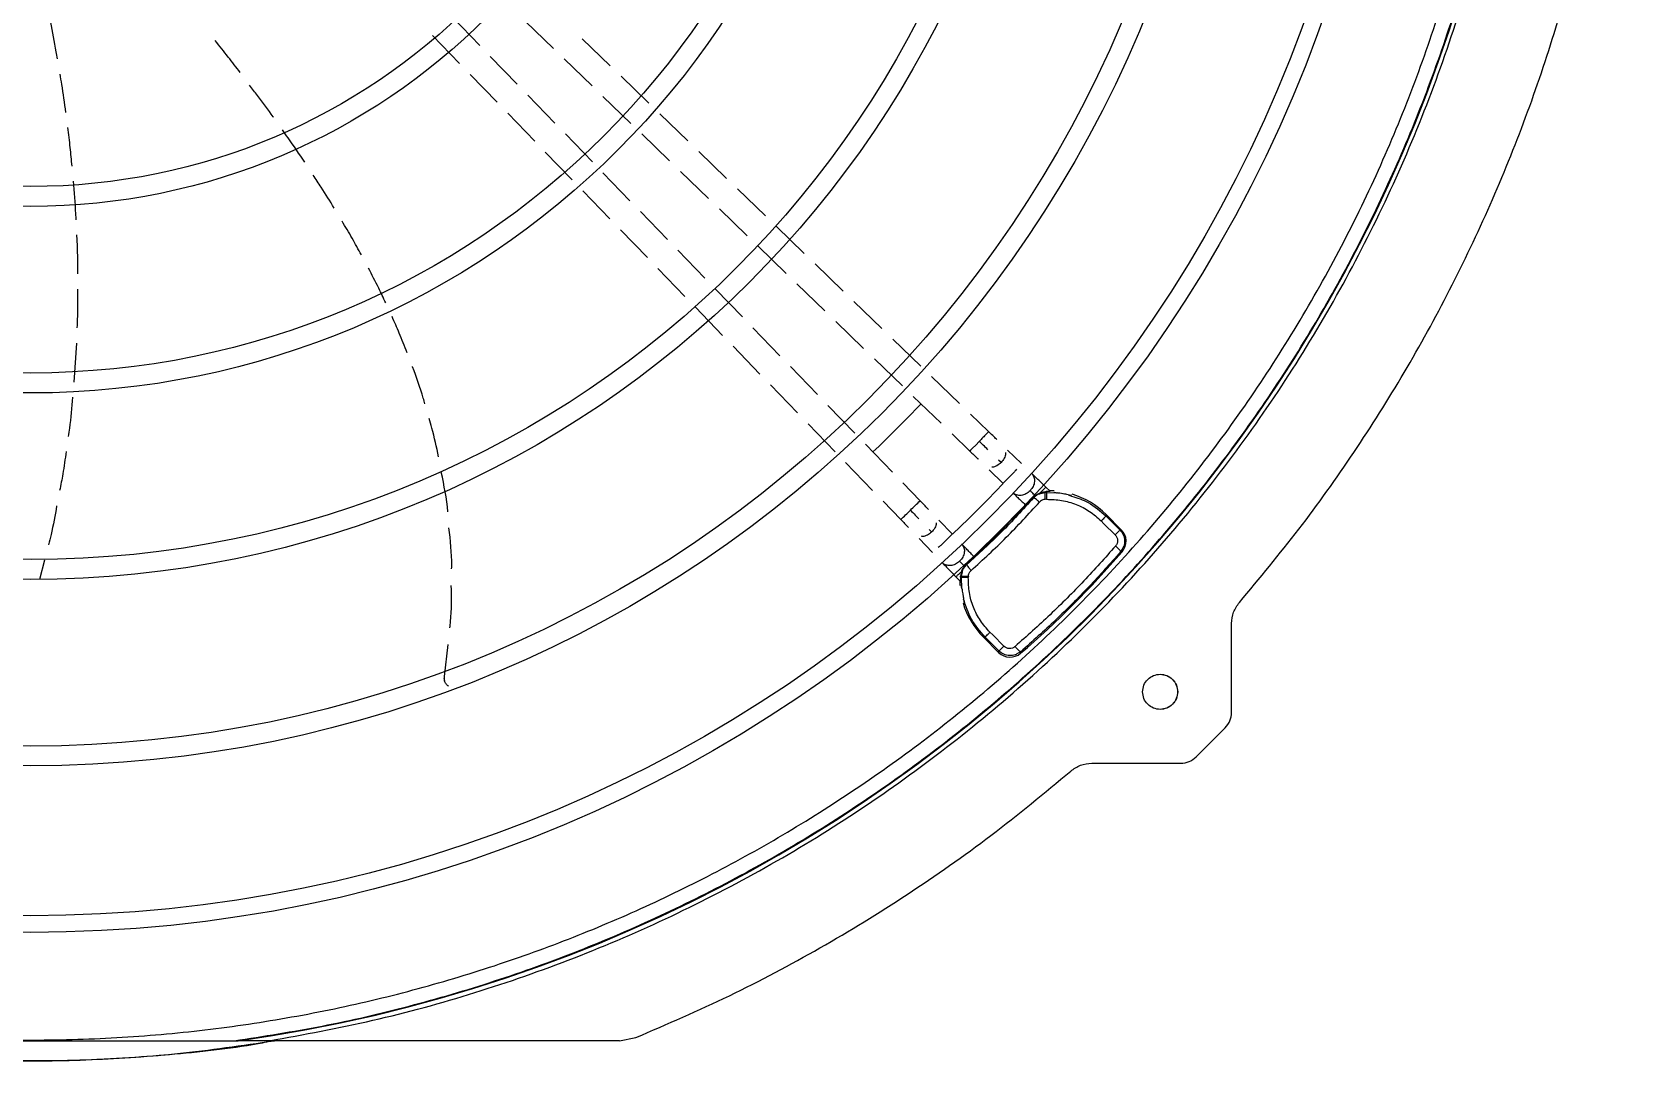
# Model space of a CAD drawing. Extents: x -24 to 296, y -58 to 147.
# Drawn here: x 146.96 to 158.59, y 26.15 to 33.66 of the extents above; entities that cross this region are included whole.
import ezdxf

# ---------------------------------------------------------------- set-up
doc = ezdxf.new("R2010")
doc.units = 0
doc.header["$MEASUREMENT"] = 0
doc.layers.get('0').update_dxf_attribs({"linetype": 'CONTINUOUS'})

msp = doc.modelspace()

# ---------------------------------------------------------------- linework, layer by layer
at = {"color": 7, "linetype": 'Continuous', "lineweight": 25}
for p, q in [((150.22694, 33.56218), (150.02986, 33.766)), ((150.55966, 33.73828), (150.76343, 33.54125)), ((149.88226, 33.63546), (150.0797, 33.43126)), ((151.17809, 33.41414), (150.97387, 33.6116)), ((150.50064, 33.27911), (150.30354, 33.48295)), ((150.8426, 33.4647), (151.04691, 33.26716)), ((150.15648, 33.35185), (150.35386, 33.14771)), ((151.46139, 33.14022), (151.25736, 33.33749)), ((150.77425, 32.99613), (150.57733, 33.19979)), ((151.12545, 33.19122), (151.32931, 32.9941)), ((150.43059, 33.06835), (150.62813, 32.86406)), ((151.74521, 32.86578), (151.54074, 33.06349)), ((151.04827, 32.71273), (150.8513, 32.91645)), ((151.40857, 32.91747), (151.61223, 32.72054)), ((150.70465, 32.78491), (150.90194, 32.58088)), ((152.02802, 32.59233), (151.8248, 32.78883)), ((151.32272, 32.42889), (151.12492, 32.63346)), ((151.69183, 32.64358), (151.89586, 32.4463)), ((150.97865, 32.50154), (151.17608, 32.29735)), ((152.31153, 32.3182), (152.10738, 32.51559)), ((151.5954, 32.14688), (151.39858, 32.35043)), ((151.97536, 32.36943), (152.17841, 32.1731)), ((151.25343, 32.21736), (151.45006, 32.014)), ((152.5949, 32.04421), (152.39093, 32.24144)), ((152.25764, 32.09649), (152.46201, 31.89888)), ((151.86957, 31.86332), (151.67199, 32.06766)), ((151.52692, 31.9345), (151.72377, 31.73092)), ((152.87853, 31.76996), (152.67433, 31.96741)), ((152.14284, 31.58069), (151.94631, 31.78395)), ((152.54111, 31.8224), (152.74446, 31.62577)), ((151.80046, 31.6516), (151.99865, 31.44663)), ((153.16127, 31.49658), (152.95715, 31.69395)), ((152.82405, 31.54883), (153.02813, 31.3515)), ((152.41747, 31.29667), (152.21956, 31.50135)), ((153.4446, 31.22263), (153.24108, 31.41941)), ((147.28321, 31.39058), (147.26507, 31.10514)), ((152.07512, 31.36754), (152.27159, 31.16434)), ((152.6902, 31.0146), (152.49323, 31.21831)), ((153.10693, 31.2753), (153.31097, 31.07801)), ((152.34832, 31.08498), (152.54629, 30.88025)), ((153.72781, 30.94879), (153.52351, 31.14633)), ((152.96397, 30.73145), (152.76719, 30.93497)), ((153.39052, 31.0011), (153.59367, 30.80467)), ((153.94011, 30.74352), (153.80726, 30.87197)), ((152.62238, 30.80155), (152.81984, 30.59733)), ((153.67309, 30.72788), (153.80323, 30.60204)), ((153.2381, 30.44795), (153.04045, 30.65236)), ((154.17975, 30.51109), (154.07868, 30.60923)), ((152.89629, 30.51827), (153.09301, 30.31481)), ((153.94451, 30.46513), (154.04687, 30.36574)), ((153.44016, 30.23897), (153.31444, 30.36899)), ((153.17006, 30.23512), (153.29864, 30.10214)), ((154.28049, 30.27652), (154.26757, 30.26418)), ((154.26757, 30.26418), (154.26795, 30.26011)), ((154.35167, 30.30499), (154.31741, 30.29768)), ((154.31849, 30.29165), (154.35217, 30.29954)), ((154.35167, 30.30499), (154.36089, 30.30568)), ((154.35217, 30.29954), (154.35167, 30.30499)), ((154.36144, 30.29984), (154.35217, 30.29954)), ((154.36329, 30.24964), (154.35385, 30.24934)), ((154.3889, 30.30841), (154.35721, 30.33905)), ((154.36089, 30.30568), (154.36144, 30.29984)), ((154.36144, 30.29984), (154.44173, 30.29695)), ((154.79779, 30.12719), (154.79705, 30.13903)), ((154.79705, 30.13903), (154.90864, 30.02744)), ((154.89804, 30.02701), (154.79779, 30.12719)), ((153.6757, 29.99458), (153.57714, 30.09696)), ((154.76197, 30.09185), (154.78206, 30.07176)), ((154.78206, 30.07176), (154.86375, 29.99015)), ((154.90864, 30.02744), (154.89804, 30.02701)), ((153.43235, 29.96353), (153.53035, 29.86173)), ((147.04947, 29.80652), (147.01277, 29.66424)), ((153.76468, 29.76071), (153.77703, 29.77363)), ((153.78127, 29.77344), (153.77703, 29.77363)), ((154.91476, 29.86711), (154.90382, 29.86658)), ((153.7019, 29.68382), (153.73262, 29.65205)), ((153.73544, 29.68024), (153.73615, 29.68947)), ((153.74154, 29.67993), (153.73544, 29.68024)), ((153.7435, 29.72378), (153.73615, 29.68947)), ((153.73615, 29.68947), (153.74184, 29.68922)), ((153.74184, 29.68922), (153.74154, 29.67993)), ((153.74442, 29.59964), (153.74154, 29.67993)), ((153.74184, 29.68922), (153.74871, 29.71842)), ((153.79216, 29.68765), (153.79185, 29.67821)), ((155.71363, 28.6935), (155.71363, 29.34311)), ((149.96931, 28.95708), (149.99498, 29.18943)), ((153.90183, 29.24381), (153.91419, 29.24359)), ((154.01342, 29.13222), (153.90183, 29.24381)), ((154.01436, 29.14334), (153.91419, 29.24359)), ((153.96975, 29.25944), (153.94965, 29.27953)), ((154.05135, 29.17775), (153.96975, 29.25944)), ((154.01342, 29.13222), (154.01436, 29.14334)), ((154.17375, 29.1261), (154.17481, 29.13757)), ((149.96878, 28.95708), (149.96931, 28.95708)), ((155.45417, 28.36882), (155.66751, 28.58216)), ((154.69322, 28.3227), (155.34283, 28.3227)), ((148.6898, 26.29725), (148.46295, 26.29725)), ((151.24651, 26.29725), (148.6898, 26.29725)), ((151.24651, 26.29725), (151.366, 26.3208))]:
    msp.add_line(p, q, dxfattribs=at)
at = {"color": 8, "linetype": 'Continuous', "lineweight": 25}
for p, q in [((154.03176, 30.51795), (154.01277, 30.53638)), ((154.51971, 30.28347), (154.54544, 30.27344)), ((154.91941, 29.89413), (154.90382, 29.86658)), ((154.17481, 29.13757), (154.14582, 29.12116))]:
    msp.add_line(p, q, dxfattribs=at)
at = {"color": 8, "linetype": 'Continuous', "lineweight": 25, "flags": 128}
msp.add_lwpolyline([(153.87187, 30.6728), (153.84567, 30.64572), (153.82342, 30.62277), (153.80852, 30.60743), (153.80323, 30.60204), (153.80323, 30.60204)], dxfattribs=at)
for centre, radius in [((146.9509, 37.08527), 9.99706), ((146.9509, 37.08465), 9.87436), ((146.9509, 37.08527), 8.78089), ((146.9509, 37.08465), 8.63615), ((146.9509, 37.08465), 7.41998), ((146.95709, 37.08475), 7.27453), ((146.9509, 37.08465), 6.05846), ((146.9509, 37.08465), 5.9131), ((146.9509, 37.08465), 4.69694), ((146.9509, 37.08465), 4.55158)]:
    msp.add_circle(centre, radius)
at = {"color": 7, "linetype": 'Continuous', "lineweight": 25}
for centre, radius, start, end in [((146.95601, 37.08465), 10.89215, 277.952419, 82.047581), ((146.95275, 37.08268), 8.93423, 313.437539, 316.623841), ((146.95625, 37.0855), 9.76894, 313.118297, 316.88199), ((149.6987, 34.34213), 6.11841, 312.506864, 317.495239), ((149.69857, 34.34228), 6.87283, 310.627711, 319.372428)]:
    msp.add_arc(centre, radius, start, end, dxfattribs=at)
at = {"color": 8, "linetype": 'Continuous', "lineweight": 25}
for centre, radius, start, end in [((142.38087, 41.57121), 15.83438, 313.946005, 314.301587), ((149.68733, 34.79244), 6.45294, 315.849598, 316.359274), ((145.95627, 37.79016), 10.63091, 313.68259, 314.213901)]:
    msp.add_arc(centre, radius, start, end, dxfattribs=at)
at = {"color": 7, "linetype": 'Continuous', "lineweight": 25}
for centre, major_axis, ratio, start_param, end_param in [((154.37974, 29.72066), (-0.01094, 0.5912), 0.99873356, 6.19922493, 6.25533158), ((154.37974, 29.72066), (-0.01094, 0.5912), 0.99873356, 5.47991309, 5.97123283), ((154.82498, 29.94396), (0.11816, 0.00449), 0.99887071, 5.53666029, 7.03005136), ((154.3202, 29.66112), (0.5912, -0.01099), 0.99873837, 3.16909386, 3.23078), ((154.3202, 29.66112), (0.5912, -0.01099), 0.99873837, 3.44852138, 3.94495007), ((154.0969, 29.21588), (0.00447, 0.11816), 0.99886585, 2.39455207, 3.88794044)]:
    msp.add_ellipse(centre, major_axis=major_axis, ratio=ratio, start_param=start_param, end_param=end_param, dxfattribs=at)
for points, knots in [([(139.12561, 29.67323), (139.26814, 29.5275), (139.55529, 29.23391), (140.02014, 28.82273), (140.51272, 28.4322), (141.03399, 28.06741), (141.58201, 27.73023), (142.15474, 27.42362), (142.74954, 27.1501), (143.36303, 26.91205), (143.9922, 26.71121), (144.63372, 26.549), (145.28398, 26.42645), (145.93927, 26.34414), (146.59598, 26.30218), (147.25067, 26.30026), (147.89923, 26.33765), (148.53823, 26.41313), (149.16451, 26.52507), (149.77584, 26.67179), (150.36975, 26.85127), (150.94704, 27.06239), (151.51144, 27.30589), (152.06615, 27.58379), (152.611, 27.89745), (153.14281, 28.24666), (153.65879, 28.63109), (154.15553, 29.04975), (154.62969, 29.50117), (155.0778, 29.98307), (155.49715, 30.4933), (155.88518, 31.0293), (156.2396, 31.58809), (156.55849, 32.16644), (156.84043, 32.76104), (157.08441, 33.36857), (157.2896, 33.98495), (157.45587, 34.60654), (157.58356, 35.2298), (157.67341, 35.85204), (157.72638, 36.47021), (157.74381, 37.08465), (157.72638, 37.69909), (157.67341, 38.31725), (157.58356, 38.93949), (157.45588, 39.56275), (157.2896, 40.18435), (157.08441, 40.80073), (156.84043, 41.40825), (156.5585, 42.00285), (156.2396, 42.58121), (155.88518, 43.14), (155.49715, 43.67599), (155.07781, 44.18622), (154.6297, 44.66812), (154.15554, 45.11955), (153.6588, 45.53821), (153.14282, 45.92265), (152.61101, 46.27184), (152.06617, 46.58551), (151.51145, 46.86342), (150.94705, 47.10692), (150.36976, 47.31803), (149.77585, 47.49751), (149.16453, 47.64423), (148.53824, 47.75618), (147.89923, 47.83165), (147.25068, 47.86905), (146.596, 47.86713), (145.93929, 47.82517), (145.28399, 47.74286), (144.63373, 47.62031), (143.99221, 47.4581), (143.36305, 47.25726), (142.74956, 47.01922), (142.15475, 46.74569), (141.58202, 46.43908), (141.034, 46.1019), (140.51273, 45.73712), (140.02015, 45.34658), (139.55529, 44.93541), (139.26814, 44.64181), (139.12561, 44.49608)], [0, 0, 0, 0, 0.01189592, 0.02396584, 0.03619649, 0.04857359, 0.06108194, 0.07373471, 0.0864717, 0.09927432, 0.11212355, 0.12500004, 0.13787625, 0.15072533, 0.16352795, 0.17626509, 0.18891813, 0.20142621, 0.21380317, 0.22603385, 0.23810393, 0.25000004, 0.2618959, 0.27396585, 0.28619652, 0.29857361, 0.31108196, 0.32373474, 0.33647171, 0.34927432, 0.36212355, 0.37500004, 0.38787624, 0.40072531, 0.41352793, 0.42626506, 0.4389181, 0.45142619, 0.46380314, 0.47603381, 0.48810388, 0.50000001, 0.51189586, 0.52396581, 0.53619649, 0.54857357, 0.56108191, 0.57373469, 0.58647168, 0.59927428, 0.6121235, 0.62499999, 0.63787621, 0.65072529, 0.66352791, 0.67626502, 0.68891805, 0.70142614, 0.71380312, 0.72603376, 0.73810387, 0.74999998, 0.76189582, 0.77396578, 0.78619645, 0.79857355, 0.81108188, 0.82373468, 0.83647168, 0.84927427, 0.86212351, 0.87499998, 0.88787621, 0.90072531, 0.91352792, 0.92626504, 0.93891808, 0.95142617, 0.96380314, 0.97603381, 0.98810396, 1, 1, 1, 1]), ([(148.43459, 26.29726), (148.64902, 26.33043), (149.07787, 26.39676), (149.71216, 26.54477), (150.33698, 26.72766), (150.94963, 26.94829), (151.54804, 27.20492), (152.13004, 27.49689), (152.69356, 27.8231), (153.23658, 28.18239), (153.75717, 28.57348), (154.25347, 28.99497), (154.72371, 29.44536), (155.1662, 29.92303), (155.57936, 30.42629), (155.96172, 30.95332), (156.31191, 31.50226), (156.62869, 32.07114), (156.91091, 32.65793), (157.15758, 33.26052), (157.36781, 33.87678), (157.54085, 34.50449), (157.67608, 35.14143), (157.77302, 35.7853), (157.83133, 36.43381), (157.85078, 37.08465), (157.83132, 37.73549), (157.77302, 38.384), (157.67608, 39.02787), (157.54085, 39.6648), (157.36781, 40.29252), (157.15759, 40.90878), (156.91092, 41.51137), (156.62869, 42.09816), (156.31192, 42.66704), (155.96173, 43.21598), (155.57937, 43.74301), (155.1662, 44.24627), (154.72372, 44.72394), (154.25348, 45.17433), (153.75718, 45.59582), (153.23659, 45.98691), (152.69357, 46.3462), (152.13005, 46.67241), (151.54805, 46.96439), (150.94964, 47.22102), (150.33699, 47.44164), (149.71217, 47.62453), (149.07788, 47.77254), (148.64903, 47.83888), (148.4346, 47.87205)], [0, 0, 0, 0, 0.02083334, 0.04166665, 0.06250003, 0.08333335, 0.10416665, 0.125, 0.1458333, 0.16666668, 0.18749997, 0.20833336, 0.22916668, 0.25000001, 0.27083332, 0.29166664, 0.31250001, 0.33333334, 0.35416664, 0.37499996, 0.39583334, 0.41666666, 0.43749998, 0.4583333, 0.47916665, 0.5, 0.5208333, 0.54166664, 0.5625, 0.58333332, 0.60416664, 0.62499998, 0.64583333, 0.66666665, 0.68749999, 0.70833331, 0.72916664, 0.74999997, 0.77083333, 0.79166666, 0.81249999, 0.83333331, 0.85416669, 0.875, 0.89583335, 0.91666666, 0.9375, 0.95833334, 0.97916668, 1, 1, 1, 1]), ([(148.6898, 26.29725), (148.94266, 26.3433), (149.44838, 26.43539), (150.19221, 26.64089), (150.92055, 26.8945), (151.62897, 27.19985), (152.31416, 27.5541), (152.97266, 27.95585), (153.6012, 28.40299), (154.19666, 28.89335), (154.75607, 29.42445), (155.27665, 29.99367), (155.75581, 30.59817), (156.19117, 31.23494), (156.58055, 31.90082), (156.92202, 32.59249), (157.21388, 33.30652), (157.45469, 34.03934), (157.64324, 34.78731), (157.77858, 35.54672), (157.86007, 36.31377), (157.88727, 37.08466), (157.86006, 37.85556), (157.77858, 38.62261), (157.64323, 39.38201), (157.45468, 40.12999), (157.21388, 40.86281), (156.92201, 41.57683), (156.58054, 42.2685), (156.19115, 42.93438), (155.7558, 43.57116), (155.27664, 44.17565), (154.75606, 44.74487), (154.19665, 45.27598), (153.60119, 45.76632), (152.97264, 46.21347), (152.31414, 46.61522), (151.62895, 46.96947), (150.92053, 47.27481), (150.19219, 47.52842), (149.44836, 47.73393), (148.94264, 47.82601), (148.68978, 47.87206)], [0, 0, 0, 0, 0.02500002, 0.05000002, 0.07500002, 0.10000003, 0.12499999, 0.15000004, 0.17499999, 0.20000003, 0.22500003, 0.25, 0.27500001, 0.30000002, 0.325, 0.35000002, 0.375, 0.4, 0.42500002, 0.45000001, 0.47500003, 0.50000003, 0.52499999, 0.55000001, 0.57500001, 0.6, 0.62500003, 0.65, 0.67500002, 0.70000003, 0.72500002, 0.75000002, 0.77499999, 0.80000001, 0.825, 0.85000003, 0.87500003, 0.89999998, 0.92500001, 0.95, 0.975, 1, 1, 1, 1]), ([(155.77077, 29.49715), (155.91754, 29.67376), (156.21107, 30.02697), (156.61064, 30.58866), (156.97858, 31.17119), (157.31079, 31.77496), (157.60685, 32.3972), (157.86554, 33.0359), (158.08599, 33.68878), (158.26741, 34.35357), (158.40919, 35.02792), (158.51081, 35.70948), (158.57193, 36.39586), (158.59233, 37.08465), (158.57193, 37.77345), (158.51081, 38.45983), (158.40919, 39.14139), (158.26741, 39.81574), (158.08599, 40.48053), (157.86554, 41.13341), (157.60685, 41.77211), (157.31079, 42.39435), (156.97858, 42.99812), (156.61064, 43.58065), (156.21107, 44.14233), (155.91754, 44.49555), (155.77077, 44.67216)], [0, 0, 0, 0, 0.04166672, 0.08333338, 0.12500007, 0.16666672, 0.20833335, 0.25000008, 0.29166671, 0.33333336, 0.37500001, 0.41666672, 0.45833338, 0.50000004, 0.54166669, 0.58333335, 0.62499999, 0.66666668, 0.70833333, 0.74999999, 0.79166669, 0.83333335, 0.87499997, 0.91666669, 0.95833332, 1, 1, 1, 1]), ([(147.08946, 33.74553), (147.0905, 33.74064), (147.10622, 33.66696), (147.12411, 33.5736), (147.13943, 33.48201), (147.14232, 33.46472)], [0, 0, 0, 0, 0.05447578, 0.82148954, 1, 1, 1, 1]), ([(148.47804, 33.36491), (148.44899, 33.40276), (148.38899, 33.48092), (148.32787, 33.55821), (148.29634, 33.59807)], [0, 0, 0, 0, 0.48416948, 1, 1, 1, 1]), ([(147.16095, 33.35428), (147.16532, 33.3289), (147.18093, 33.23822), (147.19401, 33.14275), (147.20343, 33.074)], [0, 0, 0, 0, 0.27992058, 1, 1, 1, 1]), ([(148.72047, 33.03929), (148.71992, 33.04006), (148.68232, 33.09295), (148.62454, 33.17112), (148.56649, 33.24787), (148.547, 33.27364)], [0, 0, 0, 0, 0.00977442, 0.66748489, 1, 1, 1, 1]), ([(147.21746, 32.96396), (147.22371, 32.91525), (147.23554, 32.82292), (147.24435, 32.72741), (147.24851, 32.6823)], [0, 0, 0, 0, 0.5276329, 1, 1, 1, 1]), ([(148.95008, 32.71002), (148.90961, 32.76989), (148.8558, 32.84952), (148.79993, 32.92769), (148.78607, 32.94708)], [0, 0, 0, 0, 0.75189874, 1, 1, 1, 1]), ([(147.25899, 32.5725), (147.26554, 32.49316), (147.27332, 32.39903), (147.27777, 32.3036), (147.27847, 32.28862)], [0, 0, 0, 0, 0.8430023, 1, 1, 1, 1]), ([(149.16456, 32.37537), (149.13343, 32.42616), (149.08359, 32.50748), (149.03098, 32.58701), (149.01124, 32.61687)], [0, 0, 0, 0, 0.62458899, 1, 1, 1, 1]), ([(149.36222, 32.03341), (149.34016, 32.0741), (149.29495, 32.15751), (149.2463, 32.23896), (149.22138, 32.28068)], [0, 0, 0, 0, 0.48783985, 1, 1, 1, 1]), ([(147.28378, 32.17915), (147.28452, 32.16438), (147.28881, 32.07802), (147.29162, 31.9834), (147.29157, 31.90365), (147.29156, 31.89597)], [0, 0, 0, 0, 0.15715941, 0.91876163, 1, 1, 1, 1]), ([(149.54012, 31.68357), (149.52325, 31.7196), (149.48318, 31.80517), (149.4393, 31.88885), (149.4139, 31.9373)], [0, 0, 0, 0, 0.42108076, 1, 1, 1, 1]), ([(147.29159, 31.78476), (147.29183, 31.74657), (147.29243, 31.65191), (147.28881, 31.55731), (147.28665, 31.50086)], [0, 0, 0, 0, 0.40333981, 1, 1, 1, 1]), ([(149.69577, 31.31999), (149.67745, 31.36793), (149.64347, 31.45679), (149.60438, 31.54353), (149.58637, 31.58347)], [0, 0, 0, 0, 0.53950514, 1, 1, 1, 1]), ([(149.82628, 30.9462), (149.82234, 30.95998), (149.79629, 31.05131), (149.76592, 31.14223), (149.73604, 31.21789), (149.73582, 31.21845)], [0, 0, 0, 0, 0.14993325, 0.99363261, 1, 1, 1, 1]), ([(147.25455, 30.99488), (147.24809, 30.91933), (147.23991, 30.82366), (147.22593, 30.72885), (147.22299, 30.70891)], [0, 0, 0, 0, 0.78959581, 1, 1, 1, 1]), ([(149.92653, 30.56025), (149.91126, 30.63052), (149.89091, 30.7242), (149.86381, 30.81627), (149.85704, 30.83928)], [0, 0, 0, 0, 0.75002041, 1, 1, 1, 1]), ([(153.99995, 30.68561), (153.99925, 30.68629), (153.99031, 30.69495), (153.96984, 30.71476), (153.94999, 30.73396), (153.94007, 30.74356)], [0, 0, 0, 0, 0.04042727, 0.52004872, 1, 1, 1, 1]), ([(147.20724, 30.59884), (147.20021, 30.54408), (147.18791, 30.44834), (147.16844, 30.35401), (147.1601, 30.31364)], [0, 0, 0, 0, 0.57203343, 1, 1, 1, 1]), ([(153.80323, 30.60204), (153.81315, 30.59245), (153.83298, 30.57328), (153.85419, 30.55274), (153.86382, 30.54341), (153.86527, 30.542)], [0, 0, 0, 0, 0.45955348, 0.91864064, 1, 1, 1, 1]), ([(153.93554, 30.6112), (153.92388, 30.62248), (153.90306, 30.64264), (153.8814, 30.66358), (153.87187, 30.6728)], [0, 0, 0, 0, 0.55959472, 1, 1, 1, 1]), ([(154.14357, 30.46926), (154.14, 30.46497), (154.13166, 30.45495), (154.12143, 30.44326), (154.11557, 30.43658)], [0, 0, 0, 0, 0.42766619, 1, 1, 1, 1]), ([(149.99323, 30.15866), (149.99322, 30.15873), (149.98628, 30.25571), (149.96607, 30.35147), (149.94588, 30.44716)], [0, 0, 0, 0, 0.00072988, 1, 1, 1, 1]), ([(154.11557, 30.43658), (154.10976, 30.43076), (154.09955, 30.42055), (154.09082, 30.41206), (154.08706, 30.4084)], [0, 0, 0, 0, 0.56927563, 1, 1, 1, 1]), ([(154.35721, 30.33905), (154.34722, 30.34871), (154.32725, 30.36802), (154.29909, 30.39528), (154.27375, 30.41983), (154.26096, 30.43224), (154.25456, 30.43845)], [0, 0, 0, 0, 0.25017208, 0.50011475, 0.74998553, 1, 1, 1, 1]), ([(153.50116, 30.17583), (153.49947, 30.17758), (153.48986, 30.18754), (153.46899, 30.20914), (153.44977, 30.22903), (153.44016, 30.23897)], [0, 0, 0, 0, 0.09629337, 0.54799298, 1, 1, 1, 1]), ([(154.26795, 30.26011), (154.19048, 30.17537), (154.03554, 30.00589), (153.86603, 29.85092), (153.78127, 29.77344)], [0, 0, 0, 0, 0.50000174, 1, 1, 1, 1]), ([(154.11742, 30.29723), (154.12339, 30.29144), (154.13532, 30.27986), (154.15866, 30.25725), (154.18459, 30.23214), (154.20317, 30.21417), (154.21246, 30.20519)], [0, 0, 0, 0, 0.25012281, 0.50000057, 0.74998294, 1, 1, 1, 1]), ([(154.21132, 30.20727), (154.21142, 30.20711), (154.21168, 30.20672), (154.21633, 30.21072), (154.22464, 30.21866), (154.23676, 30.231), (154.2514, 30.24645), (154.2622, 30.25828), (154.26758, 30.26418)], [0, 0, 0, 0, 0.11173622, 0.27354644, 0.4507769, 0.63775233, 0.81954481, 1, 1, 1, 1]), ([(154.28049, 30.27652), (154.27228, 30.28447), (154.25761, 30.29867), (154.24768, 30.30831), (154.2433, 30.31255)], [0, 0, 0, 0, 0.55979484, 1, 1, 1, 1]), ([(154.31108, 30.22927), (154.30598, 30.23361), (154.29545, 30.24257), (154.28165, 30.25306), (154.27144, 30.25974), (154.26908, 30.25999), (154.26795, 30.26011)], [0, 0, 0, 0, 0.24189375, 0.50003536, 0.75816415, 1, 1, 1, 1]), ([(154.28049, 30.27652), (154.28601, 30.28069), (154.29779, 30.28958), (154.3106, 30.29487), (154.31741, 30.29768)], [0, 0, 0, 0, 0.46912734, 1, 1, 1, 1]), ([(154.35385, 30.24934), (154.34984, 30.24898), (154.34175, 30.24824), (154.33028, 30.24395), (154.31964, 30.23786), (154.31392, 30.23212), (154.31108, 30.22927)], [0, 0, 0, 0, 0.24780677, 0.49940517, 0.75117, 1, 1, 1, 1]), ([(154.35385, 30.24934), (154.35364, 30.25592), (154.35322, 30.26908), (154.35269, 30.2851), (154.3523, 30.2965), (154.35221, 30.29853), (154.35217, 30.29954)], [0, 0, 0, 0, 0.25000515, 0.50000345, 0.75000652, 1, 1, 1, 1]), ([(154.38796, 30.30902), (154.38811, 30.30896), (154.38889, 30.30864), (154.38705, 30.3081), (154.38036, 30.30715), (154.36893, 30.30629), (154.36089, 30.30568)], [0, 0, 0, 0, 0.05444134, 0.26679283, 0.48473064, 1, 1, 1, 1]), ([(154.36144, 30.29984), (154.3615, 30.29883), (154.36161, 30.2968), (154.36205, 30.2854), (154.36262, 30.26938), (154.36306, 30.25622), (154.36329, 30.24964)], [0, 0, 0, 0, 0.25000525, 0.49999534, 0.74999478, 1, 1, 1, 1]), ([(154.36329, 30.24964), (154.4001, 30.24866), (154.47373, 30.2467), (154.58019, 30.21513), (154.67943, 30.16529), (154.73446, 30.11633), (154.76197, 30.09185)], [0, 0, 0, 0, 0.24999331, 0.49999248, 0.74999467, 1, 1, 1, 1]), ([(154.41624, 30.30126), (154.41657, 30.30098), (154.41722, 30.30043), (154.4249, 30.29922), (154.43374, 30.29804), (154.43996, 30.29719), (154.44173, 30.29695)], [0, 0, 0, 0, 0.28746918, 0.57419112, 0.87831567, 1, 1, 1, 1]), ([(154.51971, 30.28347), (154.5143, 30.28443), (154.50303, 30.28643), (154.48966, 30.28836), (154.47549, 30.29074), (154.46067, 30.29368), (154.448, 30.29587), (154.44173, 30.29695)], [0, 0, 0, 0, 0.22403676, 0.4664933, 0.48175145, 0.7432779, 1, 1, 1, 1]), ([(154.51971, 30.28347), (154.5247, 30.28242), (154.53468, 30.28031), (154.54294, 30.27873), (154.54417, 30.27891), (154.54467, 30.27899)], [0, 0, 0, 0, 0.37193442, 0.74511645, 1, 1, 1, 1]), ([(154.54544, 30.27344), (154.58695, 30.26), (154.68123, 30.22947), (154.75596, 30.16389), (154.79779, 30.12719)], [0, 0, 0, 0, 0.44028918, 1, 1, 1, 1]), ([(147.13842, 30.20258), (147.12626, 30.13209), (147.10972, 30.03629), (147.08478, 29.94264), (147.07819, 29.9179)], [0, 0, 0, 0, 0.73577068, 1, 1, 1, 1]), ([(153.36962, 30.17055), (153.38135, 30.15841), (153.40231, 30.13674), (153.42236, 30.11598), (153.43118, 30.10685)], [0, 0, 0, 0, 0.56004536, 1, 1, 1, 1]), ([(153.81223, 29.73043), (153.89915, 29.80981), (154.07299, 29.96857), (154.23172, 30.14237), (154.31108, 30.22927)], [0, 0, 0, 0, 0.49999826, 1, 1, 1, 1]), ([(154.79779, 30.12719), (154.79711, 30.12656), (154.79575, 30.12532), (154.78763, 30.11734), (154.77614, 30.10597), (154.76669, 30.09656), (154.76197, 30.09185)], [0, 0, 0, 0, 0.25000529, 0.50000003, 0.750004, 1, 1, 1, 1]), ([(150.02118, 29.74209), (150.02137, 29.75006), (150.02372, 29.84986), (150.01226, 29.94963), (150.00171, 30.04144)], [0, 0, 0, 0, 0.07987082, 1, 1, 1, 1]), ([(153.29864, 30.10214), (153.30822, 30.09223), (153.32736, 30.07243), (153.3469, 30.05219), (153.35534, 30.04346), (153.35581, 30.04297)], [0, 0, 0, 0, 0.48577429, 0.97107325, 1, 1, 1, 1]), ([(154.89804, 30.02701), (154.89754, 30.02621), (154.89654, 30.02461), (154.88889, 30.01616), (154.87776, 30.00442), (154.86842, 29.99491), (154.86375, 29.99015)], [0, 0, 0, 0, 0.25000323, 0.49999178, 0.74999887, 1, 1, 1, 1]), ([(154.89804, 30.02701), (154.90733, 30.01549), (154.92596, 29.99238), (154.93427, 29.94913), (154.932, 29.9143), (154.92201, 29.8983), (154.91941, 29.89413)], [0, 0, 0, 0, 0.30374926, 0.60898835, 0.89811812, 1, 1, 1, 1]), ([(153.60524, 29.92624), (153.59855, 29.92039), (153.58686, 29.91015), (153.57682, 29.90179), (153.57253, 29.89822)], [0, 0, 0, 0, 0.57226523, 1, 1, 1, 1]), ([(153.63339, 29.95472), (153.62973, 29.95096), (153.62125, 29.94225), (153.61104, 29.93204), (153.60524, 29.92624)], [0, 0, 0, 0, 0.43208924, 1, 1, 1, 1]), ([(153.83582, 29.82852), (153.82685, 29.83779), (153.80893, 29.85633), (153.78393, 29.88222), (153.76145, 29.90553), (153.74996, 29.91745), (153.74422, 29.92341)], [0, 0, 0, 0, 0.25014044, 0.50015301, 0.74999641, 1, 1, 1, 1]), ([(154.86651, 29.90875), (154.79017, 29.82309), (154.63695, 29.65117), (154.39078, 29.40502), (154.21863, 29.25155), (154.13276, 29.175)], [0, 0, 0, 0, 0.33231799, 0.66694553, 1, 1, 1, 1]), ([(154.86374, 29.99015), (154.86441, 29.98946), (154.86702, 29.98678), (154.87162, 29.98084), (154.87838, 29.96856), (154.88263, 29.95003), (154.87927, 29.92724), (154.87077, 29.91493), (154.86651, 29.90875)], [0, 0, 0, 0, 0.03219134, 0.12542244, 0.25076508, 0.49987172, 0.74928494, 1, 1, 1, 1]), ([(154.90382, 29.86658), (154.90368, 29.8679), (154.9034, 29.87065), (154.89526, 29.88094), (154.88246, 29.89432), (154.8717, 29.90406), (154.86651, 29.90875)], [0, 0, 0, 0, 0.24107498, 0.49981908, 0.7586658, 1, 1, 1, 1]), ([(153.60239, 29.7869), (153.60861, 29.78045), (153.62103, 29.76755), (153.64561, 29.74208), (153.67291, 29.71381), (153.69226, 29.69379), (153.70194, 29.68378)], [0, 0, 0, 0, 0.25012618, 0.50004555, 0.74994553, 1, 1, 1, 1]), ([(153.72873, 29.79797), (153.73428, 29.7922), (153.74424, 29.78187), (153.75842, 29.76719), (153.76468, 29.76071)], [0, 0, 0, 0, 0.55832762, 1, 1, 1, 1]), ([(153.77703, 29.77363), (153.78291, 29.779), (153.79474, 29.78978), (153.81001, 29.80426), (153.82236, 29.81638), (153.83056, 29.82495), (153.83451, 29.82957), (153.83387, 29.82959), (153.83366, 29.8296)], [0, 0, 0, 0, 0.18091213, 0.36316203, 0.5452202, 0.72826249, 0.90957077, 1, 1, 1, 1]), ([(153.78127, 29.77344), (153.7814, 29.77231), (153.78169, 29.76998), (153.78841, 29.75981), (153.79893, 29.74605), (153.80789, 29.73552), (153.81223, 29.73043)], [0, 0, 0, 0, 0.24185407, 0.49998639, 0.75812741, 1, 1, 1, 1]), ([(154.90382, 29.86658), (154.82773, 29.7813), (154.6754, 29.6106), (154.43086, 29.36606), (154.26011, 29.21368), (154.17481, 29.13757)], [0, 0, 0, 0, 0.33313451, 0.66686549, 1, 1, 1, 1]), ([(153.73544, 29.68024), (153.73481, 29.67218), (153.73393, 29.66073), (153.73293, 29.65398), (153.73236, 29.65211), (153.73202, 29.65289), (153.73195, 29.65306)], [0, 0, 0, 0, 0.51288806, 0.7297074, 0.94127034, 1, 1, 1, 1]), ([(153.79185, 29.67821), (153.78527, 29.67843), (153.7721, 29.67887), (153.75606, 29.67941), (153.74462, 29.6798), (153.74257, 29.67988), (153.74154, 29.67993)], [0, 0, 0, 0, 0.24999916, 0.4999941, 0.75000687, 1, 1, 1, 1]), ([(153.74184, 29.68922), (153.74287, 29.68919), (153.74492, 29.68913), (153.75636, 29.68878), (153.77241, 29.68827), (153.78558, 29.68786), (153.79216, 29.68765)], [0, 0, 0, 0, 0.25000933, 0.50000468, 0.75001273, 1, 1, 1, 1]), ([(153.7435, 29.72378), (153.74632, 29.73059), (153.75162, 29.74341), (153.76051, 29.75519), (153.76468, 29.76071)], [0, 0, 0, 0, 0.53088575, 1, 1, 1, 1]), ([(153.94965, 29.27953), (153.92517, 29.30704), (153.87621, 29.36207), (153.82636, 29.4613), (153.79479, 29.56777), (153.79283, 29.6414), (153.79185, 29.67821)], [0, 0, 0, 0, 0.2500021, 0.49999957, 0.75000041, 1, 1, 1, 1]), ([(153.79216, 29.68765), (153.79252, 29.69166), (153.79326, 29.69975), (153.79755, 29.71123), (153.80365, 29.72186), (153.80938, 29.72758), (153.81223, 29.73043)], [0, 0, 0, 0, 0.24784927, 0.4994389, 0.75119496, 1, 1, 1, 1]), ([(150.00861, 29.31281), (150.01034, 29.32764), (150.02229, 29.42969), (150.0204, 29.53303), (150.01878, 29.62136)], [0, 0, 0, 0, 0.14537869, 1, 1, 1, 1]), ([(153.74442, 29.59964), (153.74372, 29.6048), (153.74243, 29.6143), (153.741, 29.62372), (153.74036, 29.62459), (153.74003, 29.62504)], [0, 0, 0, 0, 0.36681539, 0.67605272, 1, 1, 1, 1]), ([(153.74443, 29.59964), (153.74552, 29.59338), (153.74772, 29.58073), (153.75067, 29.56591), (153.75205, 29.55763), (153.75264, 29.55409), (153.7537, 29.54748), (153.75544, 29.5356), (153.75695, 29.52708), (153.75791, 29.52167)], [0, 0, 0, 0, 0.25661028, 0.51806095, 0.53325305, 0.55987764, 0.6474537, 0.77620281, 1, 1, 1, 1]), ([(153.91419, 29.24359), (153.8778, 29.28559), (153.80668, 29.36767), (153.77391, 29.47114), (153.75791, 29.52167)], [0, 0, 0, 0, 0.51171563, 1, 1, 1, 1]), ([(153.76229, 29.49661), (153.76236, 29.4974), (153.76251, 29.49899), (153.76074, 29.50811), (153.75885, 29.51712), (153.75791, 29.52167)], [0, 0, 0, 0, 0.33193936, 0.66326982, 1, 1, 1, 1]), ([(155.71363, 29.34311), (155.71624, 29.37135), (155.72146, 29.42783), (155.75434, 29.47404), (155.77077, 29.49715)], [0, 0, 0, 0, 0.49999891, 1, 1, 1, 1]), ([(153.9142, 29.24359), (153.91483, 29.24428), (153.91611, 29.24567), (153.92412, 29.25383), (153.93553, 29.26535), (153.94494, 29.2748), (153.94965, 29.27953)], [0, 0, 0, 0, 0.25000204, 0.49999766, 0.75003259, 1, 1, 1, 1]), ([(154.01436, 29.14334), (154.01518, 29.14385), (154.01681, 29.14488), (154.0253, 29.15257), (154.03707, 29.16372), (154.04659, 29.17308), (154.05135, 29.17775)], [0, 0, 0, 0, 0.24999913, 0.50000179, 0.74999083, 1, 1, 1, 1]), ([(154.14582, 29.12116), (154.14211, 29.11886), (154.12655, 29.10923), (154.09223, 29.10715), (154.049, 29.1154), (154.02589, 29.13404), (154.01436, 29.14334)], [0, 0, 0, 0, 0.09153636, 0.38398445, 0.69274822, 1, 1, 1, 1]), ([(154.13276, 29.175), (154.12659, 29.17074), (154.11427, 29.16224), (154.09145, 29.15887), (154.07026, 29.16374), (154.0574, 29.17189), (154.05205, 29.17708), (154.05135, 29.17775)], [0, 0, 0, 0, 0.25092605, 0.50051545, 0.74980489, 0.96748966, 1, 1, 1, 1]), ([(154.17481, 29.13757), (154.1735, 29.13772), (154.17078, 29.13803), (154.16053, 29.14623), (154.14717, 29.15905), (154.13745, 29.16981), (154.13276, 29.175)], [0, 0, 0, 0, 0.24124631, 0.50005604, 0.75884618, 1, 1, 1, 1]), ([(149.99822, 28.88644), (149.9967, 28.88722), (149.98783, 28.89178), (149.97587, 28.90649), (149.96653, 28.93073), (149.968, 28.94797), (149.96878, 28.95708)], [0, 0, 0, 0, 0.06312289, 0.36614603, 0.66494162, 1, 1, 1, 1]), ([(149.99854, 28.88656), (149.99707, 28.88732), (149.98827, 28.89186), (149.97638, 28.90653), (149.96706, 28.93076), (149.96853, 28.94798), (149.96931, 28.95708)], [0, 0, 0, 0, 0.06106089, 0.36475521, 0.66423441, 1, 1, 1, 1]), ([(155.06385, 28.84436), (155.06578, 28.86112), (155.06963, 28.89466), (155.09926, 28.93731), (155.14161, 28.96581), (155.19198, 28.97582), (155.24235, 28.96581), (155.28469, 28.93731), (155.31433, 28.89466), (155.31818, 28.86112), (155.3201, 28.84436)], [0, 0, 0, 0, 0.12499913, 0.24999634, 0.37500168, 0.50000081, 0.62499994, 0.7500004, 0.87500087, 1, 1, 1, 1]), ([(155.1912, 28.97248), (155.20799, 28.97055), (155.24156, 28.9667), (155.28391, 28.93707), (155.31354, 28.89472), (155.3174, 28.86114), (155.31932, 28.84436)], [0, 0, 0, 0, 0.24999867, 0.5, 0.75000133, 1, 1, 1, 1]), ([(155.3201, 28.84436), (155.31818, 28.82759), (155.31433, 28.79405), (155.2847, 28.7514), (155.24234, 28.7229), (155.19198, 28.71289), (155.14161, 28.7229), (155.09926, 28.7514), (155.06963, 28.79405), (155.06578, 28.82759), (155.06385, 28.84436)], [0, 0, 0, 0, 0.12500398, 0.25000353, 0.37499983, 0.49999919, 0.62499856, 0.74999973, 0.87499602, 1, 1, 1, 1]), ([(155.31932, 28.84436), (155.3174, 28.82757), (155.31354, 28.79399), (155.28391, 28.75164), (155.24156, 28.72201), (155.20799, 28.71816), (155.1912, 28.71623)], [0, 0, 0, 0, 0.25000835, 0.50000787, 0.75000087, 1, 1, 1, 1]), ([(155.66751, 28.58216), (155.68066, 28.59845), (155.70697, 28.63104), (155.71141, 28.67268), (155.71363, 28.6935)], [0, 0, 0, 0, 0.49999369, 1, 1, 1, 1]), ([(151.366, 26.3208), (151.59479, 26.41964), (152.05236, 26.61732), (152.71294, 26.96876), (153.35044, 27.35947), (153.96343, 27.78856), (154.34727, 28.10656), (154.53918, 28.26556)], [0, 0, 0, 0, 0.1999999, 0.39999985, 0.59999953, 0.79999972, 1, 1, 1, 1]), ([(154.53918, 28.26556), (154.56229, 28.28199), (154.60851, 28.31487), (154.66498, 28.32009), (154.69322, 28.3227)], [0, 0, 0, 0, 0.49999898, 1, 1, 1, 1]), ([(155.34283, 28.3227), (155.36365, 28.32492), (155.40529, 28.32936), (155.43788, 28.35567), (155.45417, 28.36882)], [0, 0, 0, 0, 0.50001348, 1, 1, 1, 1]), ([(145.17435, 26.29725), (145.40985, 26.26303), (145.88084, 26.19458), (146.59395, 26.1504), (147.30789, 26.1504), (148.021, 26.19458), (148.49199, 26.26303), (148.72749, 26.29725)], [0, 0, 0, 0, 0.20000003, 0.4, 0.6, 0.79999997, 1, 1, 1, 1]), ([(145.23445, 26.28965), (145.27592, 26.28209), (145.53132, 26.23555), (146.00663, 26.18744), (146.65774, 26.14806), (147.31065, 26.14992), (147.96143, 26.19379), (148.41626, 26.24136), (148.65131, 26.28523), (148.67263, 26.28921)], [0, 0, 0, 0, 0.03662794, 0.22553482, 0.41444161, 0.60334842, 0.79225505, 0.98116195, 1, 1, 1, 1]), ([(145.47756, 26.29725), (145.51932, 26.29725), (145.61524, 26.29725), (145.78168, 26.29725), (145.93973, 26.29725), (146.08028, 26.29725), (146.19392, 26.29725), (146.3188, 26.29725), (146.45862, 26.29725), (146.61205, 26.29725), (146.78768, 26.29725), (146.96662, 26.29725), (147.13475, 26.29725), (147.28111, 26.29725), (147.4107, 26.29725), (147.53388, 26.29725), (147.64543, 26.29725), (147.75014, 26.29725), (147.84628, 26.29725), (147.97691, 26.29725), (148.13139, 26.29725), (148.29795, 26.29725), (148.39383, 26.29725), (148.43459, 26.29725)], [0, 0, 0, 0, 0.04319606, 0.09922624, 0.16874904, 0.20342818, 0.24150389, 0.28375478, 0.32978961, 0.38297483, 0.43900081, 0.507486, 0.56402989, 0.60911889, 0.65557383, 0.69514671, 0.73376385, 0.76844518, 0.80111685, 0.83108344, 0.900692, 0.95778928, 1, 1, 1, 1]), ([(148.43459, 26.29725), (148.44149, 26.29725), (148.45077, 26.29725), (148.45965, 26.29725), (148.46233, 26.29725), (148.46276, 26.29725), (148.46295, 26.29725)], [0, 0, 0, 0, 0.63346325, 0.85052573, 0.931193, 1, 1, 1, 1])]:
    msp.add_open_spline(points, degree=3, knots=knots, dxfattribs=at)
at = {"color": 8, "linetype": 'Continuous', "lineweight": 25}
for points, knots in [([(153.94004, 30.74354), (153.93905, 30.74248), (153.93705, 30.74035), (153.92132, 30.724), (153.89875, 30.70062), (153.88083, 30.68207), (153.87187, 30.6728)], [0, 0, 0, 0, 0.24927352, 0.49951688, 0.74976125, 1, 1, 1, 1]), ([(154.06257, 30.59115), (154.0629, 30.58884), (154.06483, 30.57553), (154.05538, 30.54803), (154.03964, 30.52798), (154.03176, 30.51795)], [0, 0, 0, 0, 0.09475033, 0.54737631, 1, 1, 1, 1]), ([(154.03176, 30.51795), (154.02202, 30.50979), (154.00252, 30.49346), (153.97648, 30.4831), (153.96417, 30.48428), (153.96297, 30.4844)], [0, 0, 0, 0, 0.47424461, 0.9484622, 1, 1, 1, 1]), ([(154.25452, 30.43843), (154.26095, 30.43017), (154.27387, 30.4136), (154.27697, 30.37903), (154.26761, 30.34286), (154.25141, 30.32265), (154.2433, 30.31255)], [0, 0, 0, 0, 0.24876931, 0.49917828, 0.74958665, 1, 1, 1, 1]), ([(154.2433, 30.31255), (154.23351, 30.30414), (154.21391, 30.28731), (154.17758, 30.2763), (154.14458, 30.27977), (154.12305, 30.28827), (154.1175, 30.2972), (154.11746, 30.29726)], [0, 0, 0, 0, 0.24958696, 0.49917855, 0.74877366, 0.99836904, 1, 1, 1, 1]), ([(154.26795, 30.26011), (154.27386, 30.26583), (154.28554, 30.27713), (154.30283, 30.28871), (154.31464, 30.29093), (154.31849, 30.29165)], [0, 0, 0, 0, 0.40859397, 0.80714936, 1, 1, 1, 1]), ([(153.52422, 30.0104), (153.51419, 30.00252), (153.49413, 29.98675), (153.46633, 29.97728), (153.45275, 29.97927), (153.45017, 29.97964)], [0, 0, 0, 0, 0.4477343, 0.89548805, 1, 1, 1, 1]), ([(153.5056, 30.02973), (153.50593, 30.02938), (153.51321, 30.02183), (153.51884, 30.01598), (153.52422, 30.01041)], [0, 0, 0, 0, 0.04601476, 1, 1, 1, 1]), ([(153.55781, 30.07818), (153.55789, 30.0773), (153.559, 30.06532), (153.54867, 30.03963), (153.53237, 30.02015), (153.52422, 30.0104)], [0, 0, 0, 0, 0.03813491, 0.51905637, 1, 1, 1, 1]), ([(153.74417, 29.92339), (153.75032, 29.91492), (153.76267, 29.89793), (153.76461, 29.86328), (153.75404, 29.82744), (153.73716, 29.8078), (153.72873, 29.79797)], [0, 0, 0, 0, 0.24872936, 0.49915523, 0.74957319, 1, 1, 1, 1]), ([(153.72873, 29.79797), (153.71865, 29.78989), (153.6985, 29.77373), (153.66184, 29.76395), (153.62891, 29.76852), (153.60783, 29.77779), (153.60248, 29.78686), (153.60244, 29.78692)], [0, 0, 0, 0, 0.24958277, 0.49916059, 0.74873387, 0.99830892, 1, 1, 1, 1]), ([(153.74871, 29.71842), (153.74968, 29.72387), (153.75206, 29.73725), (153.76424, 29.75593), (153.77554, 29.76755), (153.78127, 29.77344)], [0, 0, 0, 0, 0.25259076, 0.6209896, 1, 1, 1, 1]), ([(153.70221, 29.68404), (153.70213, 29.68396), (153.70162, 29.68346), (153.70404, 29.68576), (153.70954, 29.69103), (153.71841, 29.69957), (153.72972, 29.71047), (153.73891, 29.71934), (153.7435, 29.72378)], [0, 0, 0, 0, 0.0377934, 0.23023493, 0.4226848, 0.61511494, 0.80756027, 1, 1, 1, 1])]:
    msp.add_open_spline(points, degree=3, knots=knots, dxfattribs=at)

doc.saveas('drawing.dxf')
